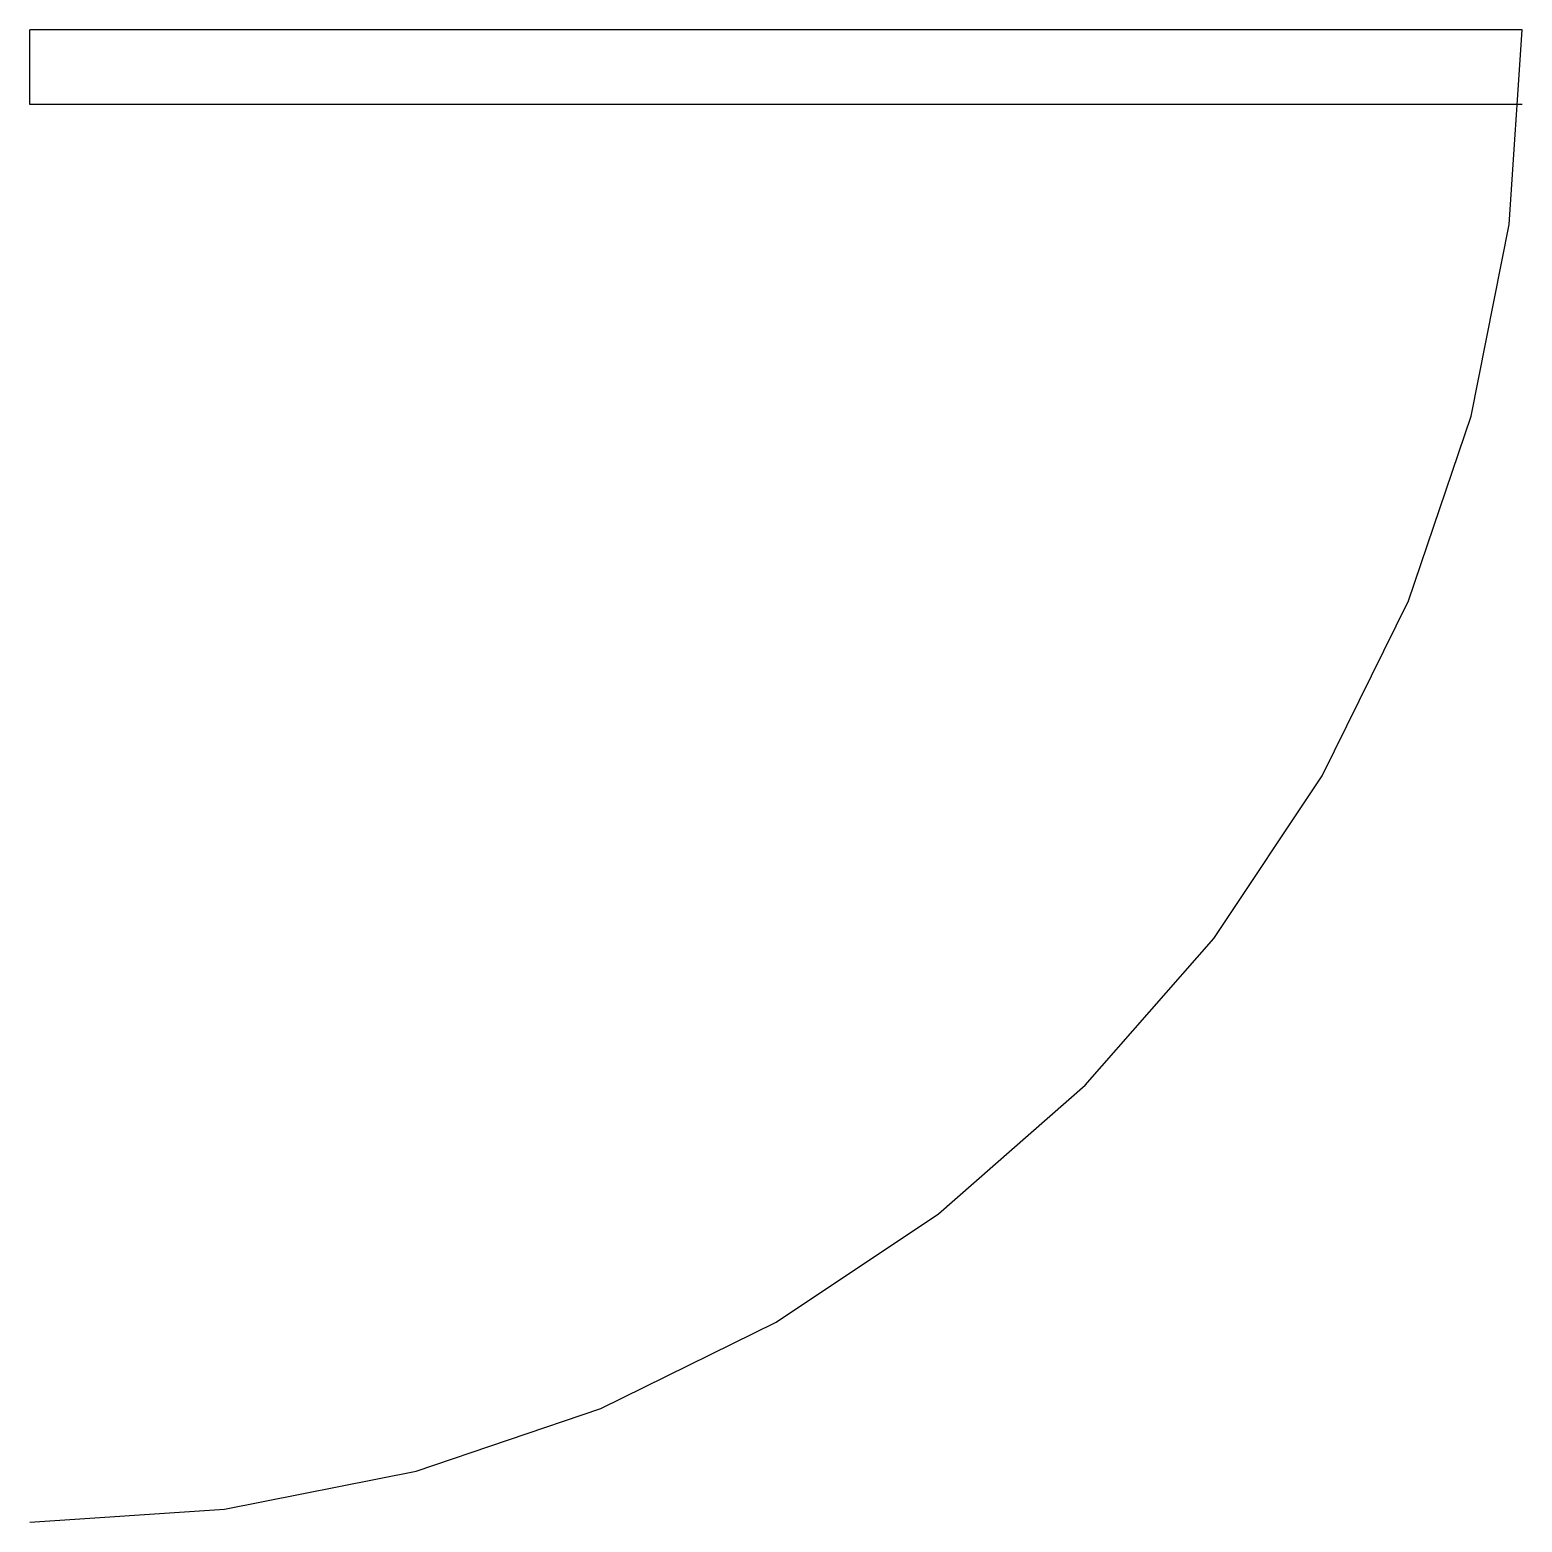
# Model space of a CAD drawing. Header units: centimetres. Extents: x 1644.5 to 1714.5, y 3510.7 to 3580.7.
import ezdxf

# ---------------------------------------------------------------- set-up
doc = ezdxf.new("R2010")
doc.units = ezdxf.units.CM

# ---------------------------------------------------------------- blocks, each defined once
blk = doc.blocks.new('D1')
for p, q in [((13.05, 99.14), (0, 100)), ((0, 100), (0, 0)), ((5, 100), (5, 0)), ((25.88, 96.59), (13.05, 99.14)), ((38.27, 92.39), (25.88, 96.59)), ((50, 86.6), (38.27, 92.39)), ((60.88, 79.34), (50, 86.6)), ((70.71, 70.71), (60.88, 79.34)), ((79.34, 60.88), (70.71, 70.71)), ((86.6, 50), (79.34, 60.88)), ((92.39, 38.27), (86.6, 50)), ((96.59, 25.88), (92.39, 38.27)), ((99.14, 13.05), (96.59, 25.88)), ((100, 0), (99.14, 13.05)), ((5, 0), (0, 0))]:
    blk.add_line(p, q)

msp = doc.modelspace()

# ---------------------------------------------------------------- block references
at = {"xscale": 0.7, "yscale": 0.7, "zscale": 0.7, "rotation": 270}
msp.add_blockref('D1', (1644.501, 3580.653, 27), dxfattribs=at)

doc.saveas('drawing.dxf')
